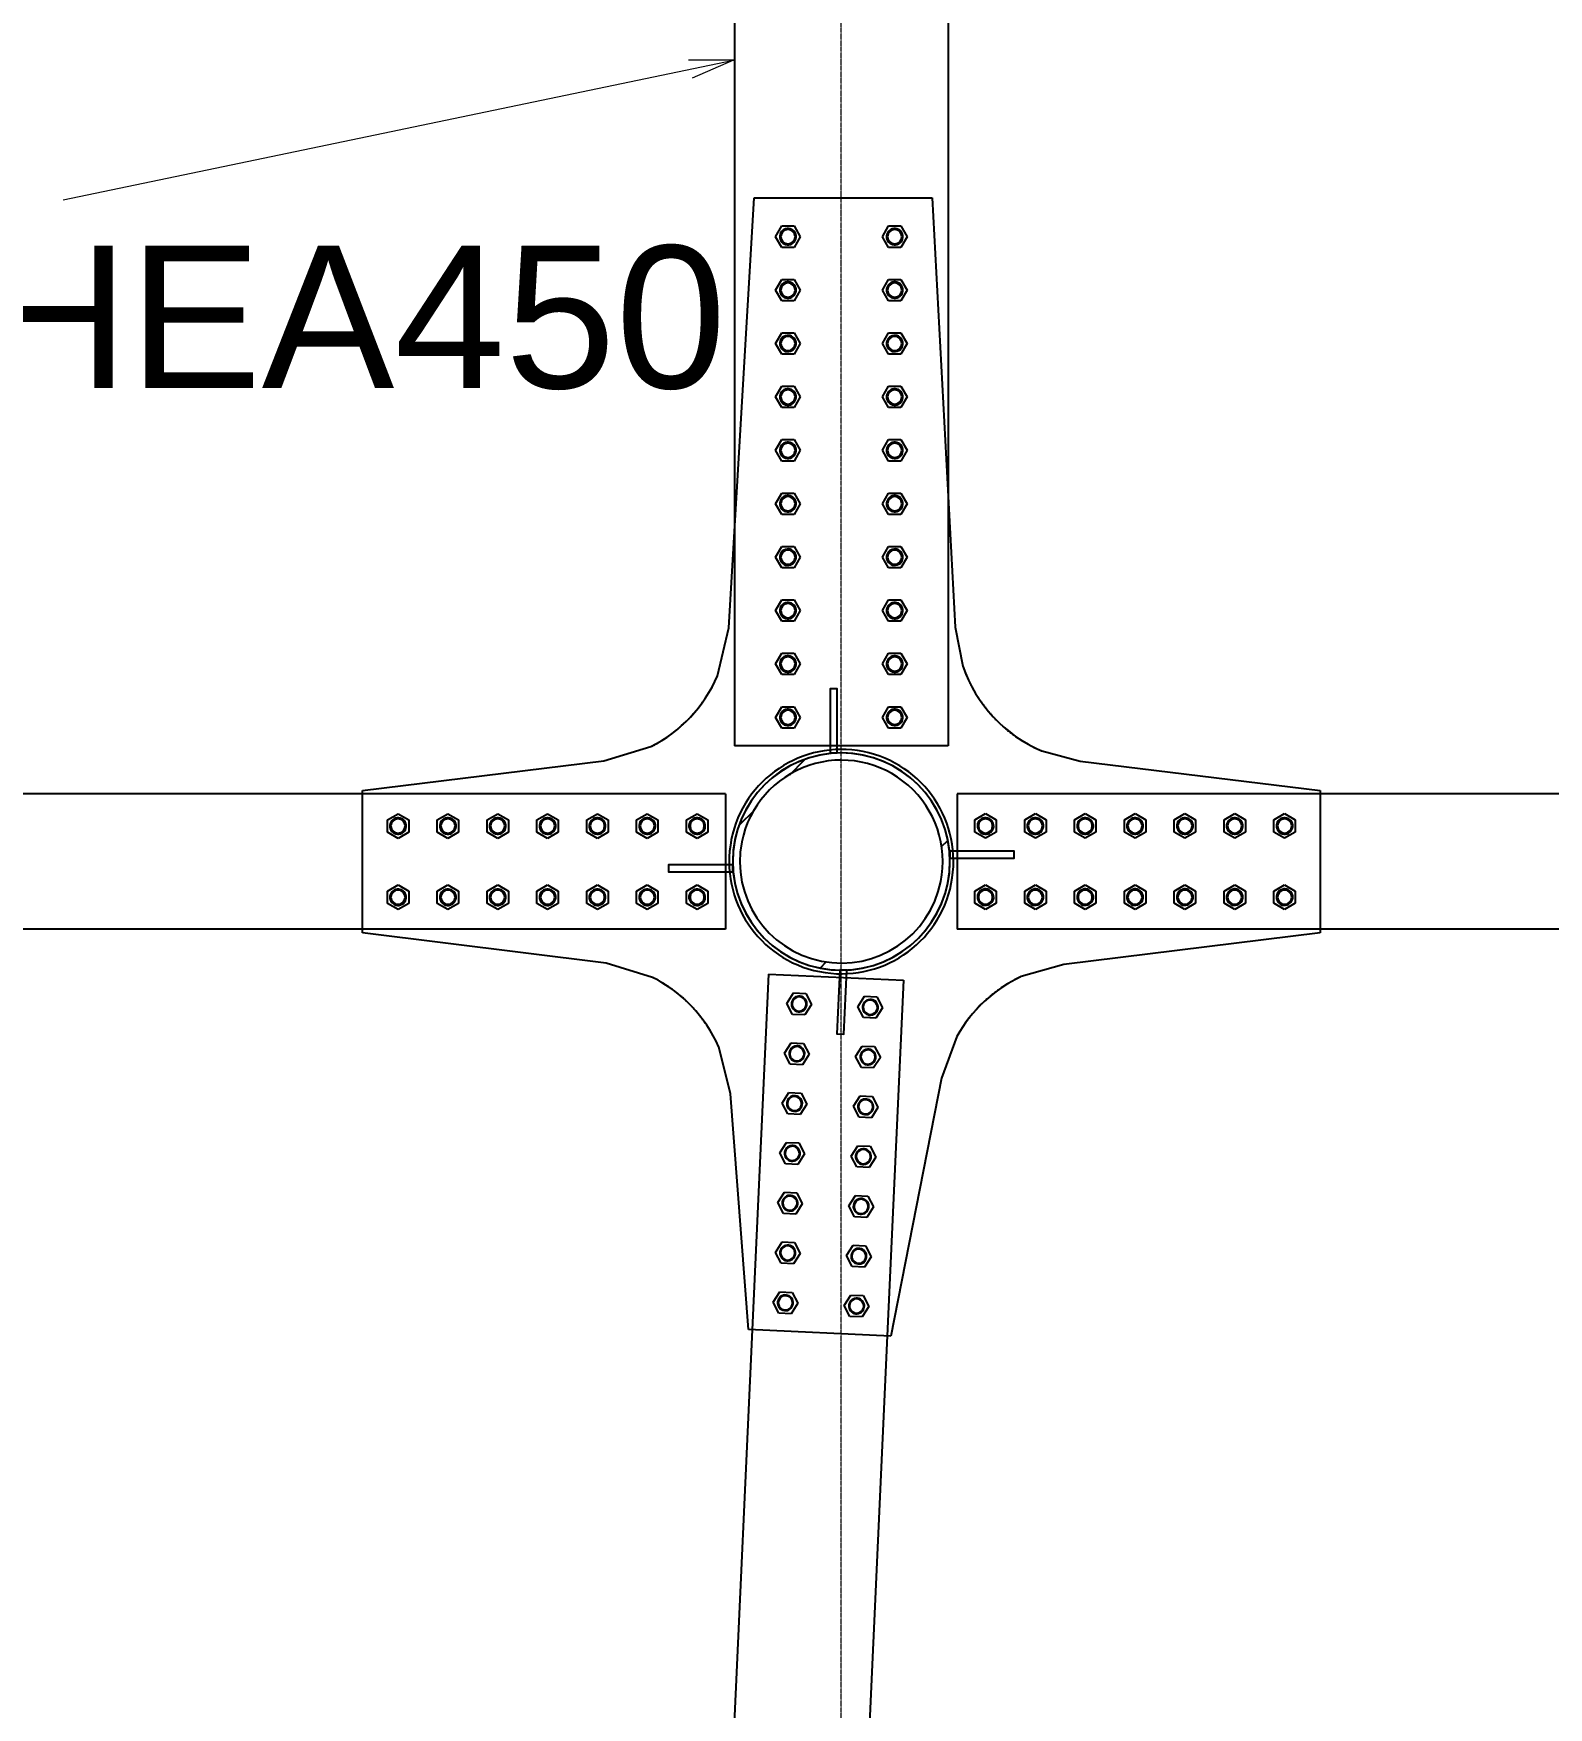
# Model space of a CAD drawing. Extents: x 7536 to 102814, y -9868 to 35131.
# Drawn here: x 80198 to 82326, y 26768 to 29118 of the extents above; entities that cross this region are included whole.
import ezdxf
from ezdxf.enums import TextEntityAlignment as Align

# ---------------------------------------------------------------- set-up
doc = ezdxf.new("R2010")
doc.units = 0
doc.header["$LTSCALE"] = 0.4
doc.linetypes.add('DXK_LINE_DOT2', pattern=[3.9198, 1.9599, -1.9599])
doc.linetypes.add('Grid Line', pattern=[3.33375, 1.905, -0.47625, 0.47625, -0.47625])
doc.layers.get('0').update_dxf_attribs({"color": 255})
for name, color, linetype, lineweight in [('E_COLUMNAS-1', 1, 'Continuous', 25), ('E_EJES-1', 8, 'Grid Line', 9), ('E_TEXTO', 3, 'Continuous', 9)]:
    doc.layers.add(name, color=color, linetype=linetype, lineweight=lineweight)
doc.layers.add('P-PLATINA', color=6, linetype='Continuous')
doc.layers.add('VIGAS', color=8, linetype='Continuous')
doc.styles.add('VERDANA', font='arial.ttf')

msp = doc.modelspace()

# ---------------------------------------------------------------- hatches: boundary and pattern name
at = {"layer": 'E_COLUMNAS-1'}
h = msp.add_hatch(dxfattribs=at)
h.set_pattern_fill('', color=256, scale=70, style=0, pattern_type=0)
h.set_pattern_definition([(45, (81481.93, 27985.31), (-157.15, 157.15), [])])
h.paths.add_polyline_path([(81484.9, 27955.6), (81481.9, 27985.3), (81473.3, 28013.9), (81459.2, 28040.3), (81440.2, 28063.4), (81417.1, 28082.4), (81390.7, 28096.5), (81362.1, 28105.1), (81332.4, 28108.1), (81302.6, 28105.1), (81274, 28096.5), (81247.6, 28082.4), (81224.5, 28063.4), (81205.6, 28040.3), (81191.5, 28013.9), (81182.8, 27985.3), (81179.9, 27955.6), (81182.8, 27925.8), (81191.5, 27897.2), (81205.6, 27870.8), (81224.5, 27847.7), (81247.6, 27828.8), (81274, 27814.7), (81302.6, 27806), (81332.4, 27803.1), (81362.1, 27806), (81390.7, 27814.7), (81417.1, 27828.8), (81440.2, 27847.7), (81459.2, 27870.8), (81473.3, 27897.2), (81481.9, 27925.8)])
h.paths.add_polyline_path([(81464, 27901), (81450.8, 27876.4), (81433.1, 27854.8), (81411.5, 27837.1), (81386.9, 27823.9), (81360.2, 27815.8), (81332.4, 27813.1), (81304.6, 27815.8), (81277.8, 27823.9), (81253.2, 27837.1), (81231.6, 27854.8), (81213.9, 27876.4), (81200.7, 27901), (81192.6, 27927.8), (81189.9, 27955.6), (81192.6, 27983.4), (81200.7, 28010.1), (81213.9, 28034.7), (81231.6, 28056.3), (81253.2, 28074), (81277.8, 28087.2), (81304.6, 28095.3), (81332.4, 28098.1), (81360.2, 28095.3), (81386.9, 28087.2), (81411.5, 28074), (81433.1, 28056.3), (81450.8, 28034.7), (81464, 28010.1), (81472.1, 27983.4), (81474.9, 27955.6), (81472.1, 27927.8)])

# ---------------------------------------------------------------- linework, layer by layer
at = {"color": 1, "linetype": 'Continuous'}
for centre, radius, start, end in [((81257.4, 28833.1), 11.5, 108, 288), ((81257.4, 28833.1), 10, 360, 180), ((81257.4, 28833.1), 11.5, 288, 108), ((81407.4, 28833.1), 11.5, 108, 288), ((81407.4, 28833.1), 10, 360, 180), ((81407.4, 28833.1), 11.5, 288, 108), ((81257.4, 28833.1), 10, 180, 360), ((81407.4, 28833.1), 10, 180, 360), ((81257.4, 28758.1), 11.5, 108, 288), ((81257.4, 28758.1), 10, 360, 180), ((81257.4, 28758.1), 10, 180, 360), ((81257.4, 28758.1), 11.5, 288, 108), ((81407.4, 28758.1), 11.5, 108, 288), ((81407.4, 28758.1), 10, 360, 180), ((81407.4, 28758.1), 10, 180, 360), ((81407.4, 28758.1), 11.5, 288, 108), ((81257.4, 28683.1), 11.5, 108, 288), ((81257.4, 28683.1), 10, 360, 180), ((81257.4, 28683.1), 10, 180, 360), ((81257.4, 28683.1), 11.5, 288, 108), ((81407.4, 28683.1), 11.5, 108, 288), ((81407.4, 28683.1), 10, 360, 180), ((81407.4, 28683.1), 10, 180, 360), ((81407.4, 28683.1), 11.5, 288, 108), ((81257.4, 28608.1), 11.5, 108, 288), ((81257.4, 28608.1), 10, 360, 180), ((81257.4, 28608.1), 10, 180, 360), ((81257.4, 28608.1), 11.5, 288, 108), ((81407.4, 28608.1), 11.5, 108, 288), ((81407.4, 28608.1), 10, 360, 180), ((81407.4, 28608.1), 10, 180, 360), ((81407.4, 28608.1), 11.5, 288, 108), ((81257.4, 28533.1), 11.5, 108, 288), ((81257.4, 28533.1), 10, 360, 180), ((81257.4, 28533.1), 11.5, 288, 108), ((81407.4, 28533.1), 11.5, 108, 288), ((81407.4, 28533.1), 10, 360, 180), ((81407.4, 28533.1), 11.5, 288, 108), ((81257.4, 28533.1), 10, 180, 360), ((81407.4, 28533.1), 10, 180, 360), ((81257.4, 28458.1), 11.5, 108, 288), ((81257.4, 28458.1), 10, 360, 180), ((81257.4, 28458.1), 11.5, 288, 108), ((81407.4, 28458.1), 11.5, 108, 288), ((81407.4, 28458.1), 10, 360, 180), ((81407.4, 28458.1), 11.5, 288, 108), ((81257.4, 28458.1), 10, 180, 360), ((81407.4, 28458.1), 10, 180, 360), ((81257.4, 28383.1), 11.5, 108, 288), ((81257.4, 28383.1), 10, 360, 180), ((81257.4, 28383.1), 10, 180, 360), ((81257.4, 28383.1), 11.5, 288, 108), ((81407.4, 28383.1), 11.5, 108, 288), ((81407.4, 28383.1), 10, 360, 180), ((81407.4, 28383.1), 10, 180, 360), ((81407.4, 28383.1), 11.5, 288, 108), ((81257.4, 28308.1), 11.5, 108, 288), ((81257.4, 28308.1), 10, 360, 180), ((81257.4, 28308.1), 10, 180, 360), ((81257.4, 28308.1), 11.5, 288, 108), ((81407.4, 28308.1), 11.5, 108, 288), ((81407.4, 28308.1), 10, 360, 180), ((81407.4, 28308.1), 10, 180, 360), ((81407.4, 28308.1), 11.5, 288, 108), ((81257.4, 28233.1), 11.5, 108, 288), ((81257.4, 28233.1), 10, 360, 180), ((81257.4, 28233.1), 10, 180, 360), ((81257.4, 28233.1), 11.5, 288, 108), ((81407.4, 28233.1), 11.5, 108, 288), ((81407.4, 28233.1), 10, 360, 180), ((81407.4, 28233.1), 10, 180, 360), ((81407.4, 28233.1), 11.5, 288, 108), ((80974.7, 28295.5), 200, 296.8759, 336.7048), ((81692, 28295.2), 200, 199.0577, 247.0433), ((81257.4, 28158.1), 11.5, 108, 288), ((81257.4, 28158.1), 10, 360, 180), ((81257.4, 28158.1), 11.5, 288, 108), ((81407.4, 28158.1), 11.5, 108, 288), ((81407.4, 28158.1), 10, 360, 180), ((81407.4, 28158.1), 11.5, 288, 108), ((81257.4, 28158.1), 10, 180, 360), ((81407.4, 28158.1), 10, 180, 360), ((80709.9, 28005.6), 11.5, 18, 198), ((80709.9, 28005.6), 11.5, 198, 18), ((80709.9, 28005.6), 10, 90, 270), ((80709.9, 28005.6), 10, 270, 90), ((80779.9, 28005.6), 11.5, 18, 198), ((80779.9, 28005.6), 11.5, 198, 18), ((80779.9, 28005.6), 10, 90, 270), ((80779.9, 28005.6), 10, 270, 90), ((80849.9, 28005.6), 11.5, 18, 198), ((80849.9, 28005.6), 11.5, 198, 18), ((80849.9, 28005.6), 10, 90, 270), ((80849.9, 28005.6), 10, 270, 90), ((80919.9, 28005.6), 11.5, 18, 198), ((80919.9, 28005.6), 11.5, 198, 18), ((80919.9, 28005.6), 10, 90, 270), ((80919.9, 28005.6), 10, 270, 90), ((80989.9, 28005.6), 11.5, 18, 198), ((80989.9, 28005.6), 11.5, 198, 18), ((80989.9, 28005.6), 10, 90, 270), ((80989.9, 28005.6), 10, 270, 90), ((81059.9, 28005.6), 11.5, 18, 198), ((81059.9, 28005.6), 11.5, 198, 18), ((81059.9, 28005.6), 10, 90, 270), ((81059.9, 28005.6), 10, 270, 90), ((81129.9, 28005.6), 11.5, 18, 198), ((81129.9, 28005.6), 11.5, 198, 18), ((81129.9, 28005.6), 10, 90, 270), ((81129.9, 28005.6), 10, 270, 90), ((81534.9, 28005.7), 11.5, 18, 198), ((81534.9, 28005.7), 11.5, 198, 18), ((81534.9, 28005.7), 10, 90, 270), ((81534.9, 28005.7), 10, 270, 90), ((81604.9, 28005.7), 11.5, 18, 198), ((81604.9, 28005.7), 11.5, 198, 18), ((81604.9, 28005.7), 10, 90, 270), ((81604.9, 28005.7), 10, 270, 90), ((81674.9, 28005.7), 11.5, 18, 198), ((81674.9, 28005.7), 11.5, 198, 18), ((81674.9, 28005.7), 10, 90, 270), ((81674.9, 28005.7), 10, 270, 90), ((81744.9, 28005.7), 11.5, 18, 198), ((81744.9, 28005.7), 11.5, 198, 18), ((81744.9, 28005.7), 10, 90, 270), ((81744.9, 28005.7), 10, 270, 90), ((81814.9, 28005.7), 11.5, 18, 198), ((81814.9, 28005.7), 11.5, 198, 18), ((81814.9, 28005.7), 10, 90, 270), ((81814.9, 28005.7), 10, 270, 90), ((81884.9, 28005.7), 11.5, 18, 198), ((81884.9, 28005.7), 11.5, 198, 18), ((81884.9, 28005.7), 10, 90, 270), ((81884.9, 28005.7), 10, 270, 90), ((81954.9, 28005.7), 11.5, 18, 198), ((81954.9, 28005.7), 11.5, 198, 18), ((81954.9, 28005.7), 10, 90, 270), ((81954.9, 28005.7), 10, 270, 90), ((80709.9, 27905.6), 11.5, 18, 198), ((80709.9, 27905.6), 11.5, 198, 18), ((80709.9, 27905.6), 10, 90, 270), ((80709.9, 27905.6), 10, 270, 90), ((80779.9, 27905.6), 11.5, 18, 198), ((80779.9, 27905.6), 11.5, 198, 18), ((80779.9, 27905.6), 10, 90, 270), ((80779.9, 27905.6), 10, 270, 90), ((80849.9, 27905.6), 11.5, 18, 198), ((80849.9, 27905.6), 11.5, 198, 18), ((80849.9, 27905.6), 10, 90, 270), ((80849.9, 27905.6), 10, 270, 90), ((80919.9, 27905.6), 11.5, 18, 198), ((80919.9, 27905.6), 11.5, 198, 18), ((80919.9, 27905.6), 10, 90, 270), ((80919.9, 27905.6), 10, 270, 90), ((80989.9, 27905.6), 11.5, 18, 198), ((80989.9, 27905.6), 11.5, 198, 18), ((80989.9, 27905.6), 10, 90, 270), ((80989.9, 27905.6), 10, 270, 90), ((81059.9, 27905.6), 11.5, 18, 198), ((81059.9, 27905.6), 11.5, 198, 18), ((81059.9, 27905.6), 10, 90, 270), ((81059.9, 27905.6), 10, 270, 90), ((81129.9, 27905.6), 11.5, 18, 198), ((81129.9, 27905.6), 11.5, 198, 18), ((81129.9, 27905.6), 10, 90, 270), ((81129.9, 27905.6), 10, 270, 90), ((81534.9, 27905.7), 11.5, 18, 198), ((81534.9, 27905.7), 11.5, 198, 18), ((81534.9, 27905.7), 10, 90, 270), ((81534.9, 27905.7), 10, 270, 90), ((81604.9, 27905.7), 11.5, 18, 198), ((81604.9, 27905.7), 11.5, 198, 18), ((81604.9, 27905.7), 10, 90, 270), ((81604.9, 27905.7), 10, 270, 90), ((81674.9, 27905.7), 11.5, 18, 198), ((81674.9, 27905.7), 11.5, 198, 18), ((81674.9, 27905.7), 10, 90, 270), ((81674.9, 27905.7), 10, 270, 90), ((81744.9, 27905.7), 11.5, 18, 198), ((81744.9, 27905.7), 11.5, 198, 18), ((81744.9, 27905.7), 10, 90, 270), ((81744.9, 27905.7), 10, 270, 90), ((81814.9, 27905.7), 11.5, 18, 198), ((81814.9, 27905.7), 11.5, 198, 18), ((81814.9, 27905.7), 10, 90, 270), ((81814.9, 27905.7), 10, 270, 90), ((81884.9, 27905.7), 11.5, 18, 198), ((81884.9, 27905.7), 11.5, 198, 18), ((81884.9, 27905.7), 10, 90, 270), ((81884.9, 27905.7), 10, 270, 90), ((81954.9, 27905.7), 11.5, 18, 198), ((81954.9, 27905.7), 11.5, 198, 18), ((81954.9, 27905.7), 10, 90, 270), ((81954.9, 27905.7), 10, 270, 90), ((80977.4, 27614.4), 200, 23.9962, 63.2602), ((81669.4, 27612.8), 200, 114.9759, 150.9091), ((81273.2, 27755.7), 11, 105.3738, 285.3738), ((81273.2, 27755.7), 10, 357.3738, 177.3738), ((81273.2, 27755.7), 11, 285.3738, 105.3738), ((81373.1, 27751.1), 11, 105.3738, 285.3738), ((81373.1, 27751.1), 11, 285.3738, 105.3738), ((81273.2, 27755.7), 10, 177.3738, 357.3738), ((81373.1, 27751.1), 10, 357.3738, 177.3738), ((81373.1, 27751.1), 10, 177.3738, 357.3738), ((81270, 27685.8), 11, 105.3738, 285.3738), ((81270, 27685.8), 10, 357.3738, 177.3738), ((81270, 27685.8), 11, 285.3738, 105.3738), ((81369.9, 27681.2), 11, 105.3738, 285.3738), ((81369.9, 27681.2), 10, 357.3738, 177.3738), ((81369.9, 27681.2), 11, 285.3738, 105.3738), ((81270, 27685.8), 10, 177.3738, 357.3738), ((81369.9, 27681.2), 10, 177.3738, 357.3738), ((81266.7, 27615.9), 11, 105.3738, 285.3738), ((81266.7, 27615.9), 10, 357.3738, 177.3738), ((81266.7, 27615.9), 11, 285.3738, 105.3738), ((81366.6, 27611.3), 11, 105.3738, 285.3738), ((81366.6, 27611.3), 10, 357.3738, 177.3738), ((81366.6, 27611.3), 11, 285.3738, 105.3738), ((81266.7, 27615.9), 10, 177.3738, 357.3738), ((81366.6, 27611.3), 10, 177.3738, 357.3738), ((81263.5, 27545.9), 11, 105.3738, 285.3738), ((81263.5, 27545.9), 10, 357.3738, 177.3738), ((81263.5, 27545.9), 11, 285.3738, 105.3738), ((81363.4, 27541.3), 11, 105.3738, 285.3738), ((81363.4, 27541.3), 10, 357.3738, 177.3738), ((81363.4, 27541.3), 11, 285.3738, 105.3738), ((81263.5, 27545.9), 10, 177.3738, 357.3738), ((81363.4, 27541.3), 10, 177.3738, 357.3738), ((81260.3, 27476), 11, 105.3738, 285.3738), ((81260.3, 27476), 10, 357.3738, 177.3738), ((81260.3, 27476), 11, 285.3738, 105.3738), ((81360.2, 27471.4), 11, 105.3738, 285.3738), ((81360.2, 27471.4), 10, 357.3738, 177.3738), ((81360.2, 27471.4), 11, 285.3738, 105.3738), ((81260.3, 27476), 10, 177.3738, 357.3738), ((81360.2, 27471.4), 10, 177.3738, 357.3738), ((81257.1, 27406.1), 11, 105.3738, 285.3738), ((81257.1, 27406.1), 10, 357.3738, 177.3738), ((81257.1, 27406.1), 11, 285.3738, 105.3738), ((81357, 27401.5), 11, 105.3738, 285.3738), ((81357, 27401.5), 10, 357.3738, 177.3738), ((81357, 27401.5), 11, 285.3738, 105.3738), ((81257.1, 27406.1), 10, 177.3738, 357.3738), ((81357, 27401.5), 10, 177.3738, 357.3738), ((81253.9, 27336.1), 11, 105.3738, 285.3738), ((81253.9, 27336.1), 10, 357.3738, 177.3738), ((81253.9, 27336.1), 11, 285.3738, 105.3738), ((81353.8, 27331.6), 11, 105.3738, 285.3738), ((81353.8, 27331.6), 10, 357.3738, 177.3738), ((81353.8, 27331.6), 11, 285.3738, 105.3738), ((81253.9, 27336.1), 10, 177.3738, 357.3738), ((81353.8, 27331.6), 10, 177.3738, 357.3738)]:
    msp.add_arc(centre, radius, start, end, dxfattribs=at)
at = {"color": 1, "linetype": 'DXK_LINE_DOT2'}
for centre, start, end in [((80974.7, 28295.5), 296.8759, 336.7048), ((81692, 28295.2), 199.0577, 247.0433), ((80977.4, 27614.4), 23.9962, 63.2602), ((81669.4, 27612.8), 114.9759, 150.9091)]:
    msp.add_arc(centre, 200, start, end, dxfattribs=at)
at = {"layer": 'E_COLUMNAS-1'}
for radius, start, end in [(157.5, 78.75, 258.75), (152.5, 11.25, 191.25), (152.5, 78.75, 258.75), (142.5, 348.75, 168.75), (157.5, 258.75, 78.75), (152.5, 258.75, 78.75), (152.5, 191.25, 11.25), (142.5, 168.75, 348.75)]:
    msp.add_arc((81332.4, 27955.6), radius, start, end, dxfattribs=at)
at = {"layer": 'E_EJES-1'}
msp.add_line((81332.4, 3740.4), (81332.4, 34230.5), dxfattribs=at)
at = {"layer": 'E_TEXTO', "color": 4}
for p, q in [((80239.5, 28884.7), (81180.9, 29081)), ((81180.9, 29081), (81117.7, 29081)), ((81180.9, 29081), (81123, 29055.8))]:
    msp.add_line(p, q, dxfattribs=at)
at = {"layer": 'P-PLATINA'}
for points in [[(81326.6, 28108.1), (81326.6, 28198.1), (81316.6, 28198.1), (81316.6, 28108.1)], [(81179.9, 27951), (81089.9, 27951), (81089.9, 27941), (81179.9, 27941)], [(81484.9, 27960.4), (81574.9, 27960.4), (81574.9, 27970.4), (81484.9, 27970.4)], [(81330.1, 27803.7), (81326, 27713.6), (81336, 27713.2), (81340.1, 27803.3)]]:
    msp.add_lwpolyline(points, close=True, dxfattribs=at)
at = {"layer": 'VIGAS'}
for p, q in [((81182.4, 29627.5), (81182.4, 28419.2)), ((81482.4, 29627.5), (81482.4, 28470.7)), ((81174.4, 28283.7), (81210, 28887.8)), ((81174.4, 28283.7), (81210, 28887.8)), ((81210, 28887.8), (81460, 28887.8)), ((81210, 28887.8), (81460, 28887.8)), ((81460, 28887.8), (81492.3, 28284.6)), ((81460, 28887.8), (81492.3, 28284.6)), ((81240, 28833.1), (81248.7, 28848.1)), ((81248.7, 28848.1), (81266, 28848.1)), ((81266, 28848.1), (81274.7, 28833.1)), ((81390, 28833.1), (81398.7, 28848.1)), ((81398.7, 28848.1), (81416, 28848.1)), ((81416, 28848.1), (81424.7, 28833.1)), ((81248.7, 28818.1), (81240, 28833.1)), ((81274.7, 28833.1), (81266, 28818.1)), ((81398.7, 28818.1), (81390, 28833.1)), ((81424.7, 28833.1), (81416, 28818.1)), ((81266, 28818.1), (81248.7, 28818.1)), ((81416, 28818.1), (81398.7, 28818.1)), ((81240, 28758.1), (81248.7, 28773.1)), ((81248.7, 28773.1), (81266, 28773.1)), ((81266, 28773.1), (81274.7, 28758.1)), ((81390, 28758.1), (81398.7, 28773.1)), ((81398.7, 28773.1), (81416, 28773.1)), ((81416, 28773.1), (81424.7, 28758.1)), ((81248.7, 28743.1), (81240, 28758.1)), ((81274.7, 28758.1), (81266, 28743.1)), ((81398.7, 28743.1), (81390, 28758.1)), ((81424.7, 28758.1), (81416, 28743.1)), ((81266, 28743.1), (81248.7, 28743.1)), ((81416, 28743.1), (81398.7, 28743.1)), ((81240, 28683.1), (81248.7, 28698.1)), ((81248.7, 28668.1), (81240, 28683.1)), ((81248.7, 28698.1), (81266, 28698.1)), ((81266, 28698.1), (81274.7, 28683.1)), ((81274.7, 28683.1), (81266, 28668.1)), ((81390, 28683.1), (81398.7, 28698.1)), ((81398.7, 28668.1), (81390, 28683.1)), ((81398.7, 28698.1), (81416, 28698.1)), ((81416, 28698.1), (81424.7, 28683.1)), ((81424.7, 28683.1), (81416, 28668.1)), ((81266, 28668.1), (81248.7, 28668.1)), ((81416, 28668.1), (81398.7, 28668.1)), ((81240, 28608.1), (81248.7, 28623.1)), ((81248.7, 28593.1), (81240, 28608.1)), ((81248.7, 28623.1), (81266, 28623.1)), ((81266, 28623.1), (81274.7, 28608.1)), ((81274.7, 28608.1), (81266, 28593.1)), ((81390, 28608.1), (81398.7, 28623.1)), ((81398.7, 28593.1), (81390, 28608.1)), ((81398.7, 28623.1), (81416, 28623.1)), ((81416, 28623.1), (81424.7, 28608.1)), ((81424.7, 28608.1), (81416, 28593.1)), ((81266, 28593.1), (81248.7, 28593.1)), ((81416, 28593.1), (81398.7, 28593.1)), ((81240, 28533.1), (81248.7, 28548.1)), ((81248.7, 28548.1), (81266, 28548.1)), ((81266, 28548.1), (81274.7, 28533.1)), ((81390, 28533.1), (81398.7, 28548.1)), ((81398.7, 28548.1), (81416, 28548.1)), ((81416, 28548.1), (81424.7, 28533.1)), ((81248.7, 28518.1), (81240, 28533.1)), ((81266, 28518.1), (81248.7, 28518.1)), ((81274.7, 28533.1), (81266, 28518.1)), ((81398.7, 28518.1), (81390, 28533.1)), ((81416, 28518.1), (81398.7, 28518.1)), ((81424.7, 28533.1), (81416, 28518.1)), ((81240, 28458.1), (81248.7, 28473.1)), ((81248.7, 28473.1), (81266, 28473.1)), ((81266, 28473.1), (81274.7, 28458.1)), ((81390, 28458.1), (81398.7, 28473.1)), ((81398.7, 28473.1), (81416, 28473.1)), ((81416, 28473.1), (81424.7, 28458.1)), ((81482.4, 28470.7), (81482.4, 28118.1)), ((81248.7, 28443.1), (81240, 28458.1)), ((81266, 28443.1), (81248.7, 28443.1)), ((81274.7, 28458.1), (81266, 28443.1)), ((81398.7, 28443.1), (81390, 28458.1)), ((81416, 28443.1), (81398.7, 28443.1)), ((81424.7, 28458.1), (81416, 28443.1)), ((81182.4, 28419.2), (81182.4, 28118.1)), ((81240, 28383.1), (81248.7, 28398.1)), ((81248.7, 28398.1), (81266, 28398.1)), ((81266, 28398.1), (81274.7, 28383.1)), ((81390, 28383.1), (81398.7, 28398.1)), ((81398.7, 28398.1), (81416, 28398.1)), ((81416, 28398.1), (81424.7, 28383.1)), ((81248.7, 28368.1), (81240, 28383.1)), ((81274.7, 28383.1), (81266, 28368.1)), ((81398.7, 28368.1), (81390, 28383.1)), ((81424.7, 28383.1), (81416, 28368.1)), ((81266, 28368.1), (81248.7, 28368.1)), ((81416, 28368.1), (81398.7, 28368.1)), ((81240, 28308.1), (81248.7, 28323.1)), ((81248.7, 28293.1), (81240, 28308.1)), ((81248.7, 28323.1), (81266, 28323.1)), ((81266, 28323.1), (81274.7, 28308.1)), ((81274.7, 28308.1), (81266, 28293.1)), ((81390, 28308.1), (81398.7, 28323.1)), ((81398.7, 28293.1), (81390, 28308.1)), ((81398.7, 28323.1), (81416, 28323.1)), ((81416, 28323.1), (81424.7, 28308.1)), ((81424.7, 28308.1), (81416, 28293.1)), ((81158.4, 28216.4), (81174.4, 28283.7)), ((81158.4, 28216.4), (81174.4, 28283.7)), ((81266, 28293.1), (81248.7, 28293.1)), ((81416, 28293.1), (81398.7, 28293.1)), ((81492.3, 28284.6), (81503, 28229.9)), ((81492.3, 28284.6), (81503, 28229.9)), ((81240, 28233.1), (81248.7, 28248.1)), ((81248.7, 28218.1), (81240, 28233.1)), ((81248.7, 28248.1), (81266, 28248.1)), ((81266, 28248.1), (81274.7, 28233.1)), ((81274.7, 28233.1), (81266, 28218.1)), ((81390, 28233.1), (81398.7, 28248.1)), ((81398.7, 28218.1), (81390, 28233.1)), ((81398.7, 28248.1), (81416, 28248.1)), ((81416, 28248.1), (81424.7, 28233.1)), ((81424.7, 28233.1), (81416, 28218.1)), ((81266, 28218.1), (81248.7, 28218.1)), ((81416, 28218.1), (81398.7, 28218.1)), ((81240, 28158.1), (81248.7, 28173.1)), ((81248.7, 28173.1), (81266, 28173.1)), ((81266, 28173.1), (81274.7, 28158.1)), ((81390, 28158.1), (81398.7, 28173.1)), ((81398.7, 28173.1), (81416, 28173.1)), ((81416, 28173.1), (81424.7, 28158.1)), ((81248.7, 28143.1), (81240, 28158.1)), ((81266, 28143.1), (81248.7, 28143.1)), ((81274.7, 28158.1), (81266, 28143.1)), ((81398.7, 28143.1), (81390, 28158.1)), ((81416, 28143.1), (81398.7, 28143.1)), ((81424.7, 28158.1), (81416, 28143.1)), ((80999, 28097), (81065.1, 28117.1)), ((80999, 28097), (81065.1, 28117.1)), ((81482.4, 28118.1), (81182.4, 28118.1)), ((80659.9, 28055.6), (80999, 28097)), ((80659.9, 28055.6), (80999, 28097)), ((81614, 28111.1), (81667.8, 28096.7)), ((81614, 28111.1), (81667.8, 28096.7)), ((81667.8, 28096.7), (82004.9, 28055.6)), ((81667.8, 28096.7), (82004.9, 28055.6)), ((80659.9, 28050.7), (73504.9, 28050.7)), ((80659.9, 27855.6), (80659.9, 28055.6)), ((80659.9, 27855.6), (80659.9, 28055.6)), ((81169.9, 28050.7), (80659.9, 28050.7)), ((81169.9, 28050.7), (81169.9, 27860.7)), ((81494.9, 28050.7), (81494.9, 27860.7)), ((82004.9, 28050.7), (81494.9, 28050.7)), ((82004.9, 28055.6), (82004.9, 27855.6)), ((82004.9, 28055.6), (82004.9, 27855.6)), ((85202.6, 28050.7), (82004.9, 28050.7)), ((80694.9, 28014.2), (80709.9, 28022.9)), ((80709.9, 28022.9), (80724.9, 28014.2)), ((80764.9, 28014.2), (80779.9, 28022.9)), ((80779.9, 28022.9), (80794.9, 28014.2)), ((80834.9, 28014.2), (80849.9, 28022.9)), ((80849.9, 28022.9), (80864.9, 28014.2)), ((80904.9, 28014.2), (80919.9, 28022.9)), ((80919.9, 28022.9), (80934.9, 28014.2)), ((80974.9, 28014.2), (80989.9, 28022.9)), ((80989.9, 28022.9), (81004.9, 28014.2)), ((81044.9, 28014.2), (81059.9, 28022.9)), ((81059.9, 28022.9), (81074.9, 28014.2)), ((81114.9, 28014.2), (81129.9, 28022.9)), ((81129.9, 28022.9), (81144.9, 28014.2)), ((81519.9, 28014.3), (81534.9, 28023)), ((81534.9, 28023), (81549.9, 28014.3)), ((81589.9, 28014.3), (81604.9, 28023)), ((81604.9, 28023), (81619.9, 28014.3)), ((81659.9, 28014.3), (81674.9, 28023)), ((81674.9, 28023), (81689.9, 28014.3)), ((81729.9, 28014.3), (81744.9, 28023)), ((81744.9, 28023), (81759.9, 28014.3)), ((81799.9, 28014.3), (81814.9, 28023)), ((81814.9, 28023), (81829.9, 28014.3)), ((81869.9, 28014.3), (81884.9, 28023)), ((81884.9, 28023), (81899.9, 28014.3)), ((81939.9, 28014.3), (81954.9, 28023)), ((81954.9, 28023), (81969.9, 28014.3)), ((80694.9, 27996.9), (80694.9, 28014.2)), ((80709.9, 27988.2), (80694.9, 27996.9)), ((80724.9, 27996.9), (80709.9, 27988.2)), ((80724.9, 28014.2), (80724.9, 27996.9)), ((80764.9, 27996.9), (80764.9, 28014.2)), ((80779.9, 27988.2), (80764.9, 27996.9)), ((80794.9, 27996.9), (80779.9, 27988.2)), ((80794.9, 28014.2), (80794.9, 27996.9)), ((80834.9, 27996.9), (80834.9, 28014.2)), ((80849.9, 27988.2), (80834.9, 27996.9)), ((80864.9, 27996.9), (80849.9, 27988.2)), ((80864.9, 28014.2), (80864.9, 27996.9)), ((80904.9, 27996.9), (80904.9, 28014.2)), ((80919.9, 27988.2), (80904.9, 27996.9)), ((80934.9, 27996.9), (80919.9, 27988.2)), ((80934.9, 28014.2), (80934.9, 27996.9)), ((80974.9, 27996.9), (80974.9, 28014.2)), ((80989.9, 27988.2), (80974.9, 27996.9)), ((81004.9, 27996.9), (80989.9, 27988.2)), ((81004.9, 28014.2), (81004.9, 27996.9)), ((81044.9, 27996.9), (81044.9, 28014.2)), ((81059.9, 27988.2), (81044.9, 27996.9)), ((81074.9, 27996.9), (81059.9, 27988.2)), ((81074.9, 28014.2), (81074.9, 27996.9)), ((81114.9, 27996.9), (81114.9, 28014.2)), ((81129.9, 27988.2), (81114.9, 27996.9)), ((81144.9, 27996.9), (81129.9, 27988.2)), ((81144.9, 28014.2), (81144.9, 27996.9)), ((81519.9, 27997), (81519.9, 28014.3)), ((81534.9, 27988.3), (81519.9, 27997)), ((81549.9, 27997), (81534.9, 27988.3)), ((81549.9, 28014.3), (81549.9, 27997)), ((81589.9, 27997), (81589.9, 28014.3)), ((81604.9, 27988.3), (81589.9, 27997)), ((81619.9, 27997), (81604.9, 27988.3)), ((81619.9, 28014.3), (81619.9, 27997)), ((81659.9, 27997), (81659.9, 28014.3)), ((81674.9, 27988.3), (81659.9, 27997)), ((81689.9, 27997), (81674.9, 27988.3)), ((81689.9, 28014.3), (81689.9, 27997)), ((81729.9, 27997), (81729.9, 28014.3)), ((81744.9, 27988.3), (81729.9, 27997)), ((81759.9, 27997), (81744.9, 27988.3)), ((81759.9, 28014.3), (81759.9, 27997)), ((81799.9, 27997), (81799.9, 28014.3)), ((81814.9, 27988.3), (81799.9, 27997)), ((81829.9, 27997), (81814.9, 27988.3)), ((81829.9, 28014.3), (81829.9, 27997)), ((81869.9, 27997), (81869.9, 28014.3)), ((81884.9, 27988.3), (81869.9, 27997)), ((81899.9, 27997), (81884.9, 27988.3)), ((81899.9, 28014.3), (81899.9, 27997)), ((81939.9, 27997), (81939.9, 28014.3)), ((81954.9, 27988.3), (81939.9, 27997)), ((81969.9, 27997), (81954.9, 27988.3)), ((81969.9, 28014.3), (81969.9, 27997)), ((80694.9, 27914.2), (80709.9, 27922.9)), ((80694.9, 27896.9), (80694.9, 27914.2)), ((80709.9, 27922.9), (80724.9, 27914.2)), ((80724.9, 27914.2), (80724.9, 27896.9)), ((80764.9, 27914.2), (80779.9, 27922.9)), ((80764.9, 27896.9), (80764.9, 27914.2)), ((80779.9, 27922.9), (80794.9, 27914.2)), ((80794.9, 27914.2), (80794.9, 27896.9)), ((80834.9, 27914.2), (80849.9, 27922.9)), ((80834.9, 27896.9), (80834.9, 27914.2)), ((80849.9, 27922.9), (80864.9, 27914.2)), ((80864.9, 27914.2), (80864.9, 27896.9)), ((80904.9, 27914.2), (80919.9, 27922.9)), ((80904.9, 27896.9), (80904.9, 27914.2)), ((80919.9, 27922.9), (80934.9, 27914.2)), ((80934.9, 27914.2), (80934.9, 27896.9)), ((80974.9, 27914.2), (80989.9, 27922.9)), ((80974.9, 27896.9), (80974.9, 27914.2)), ((80989.9, 27922.9), (81004.9, 27914.2)), ((81004.9, 27914.2), (81004.9, 27896.9)), ((81044.9, 27914.2), (81059.9, 27922.9)), ((81044.9, 27896.9), (81044.9, 27914.2)), ((81059.9, 27922.9), (81074.9, 27914.2)), ((81074.9, 27914.2), (81074.9, 27896.9)), ((81114.9, 27914.2), (81129.9, 27922.9)), ((81114.9, 27896.9), (81114.9, 27914.2)), ((81129.9, 27922.9), (81144.9, 27914.2)), ((81144.9, 27914.2), (81144.9, 27896.9)), ((81519.9, 27914.3), (81534.9, 27923)), ((81519.9, 27897), (81519.9, 27914.3)), ((81534.9, 27923), (81549.9, 27914.3)), ((81549.9, 27914.3), (81549.9, 27897)), ((81589.9, 27914.3), (81604.9, 27923)), ((81589.9, 27897), (81589.9, 27914.3)), ((81604.9, 27923), (81619.9, 27914.3)), ((81619.9, 27914.3), (81619.9, 27897)), ((81659.9, 27914.3), (81674.9, 27923)), ((81659.9, 27897), (81659.9, 27914.3)), ((81674.9, 27923), (81689.9, 27914.3)), ((81689.9, 27914.3), (81689.9, 27897)), ((81729.9, 27914.3), (81744.9, 27923)), ((81729.9, 27897), (81729.9, 27914.3)), ((81744.9, 27923), (81759.9, 27914.3)), ((81759.9, 27914.3), (81759.9, 27897)), ((81799.9, 27914.3), (81814.9, 27923)), ((81799.9, 27897), (81799.9, 27914.3)), ((81814.9, 27923), (81829.9, 27914.3)), ((81829.9, 27914.3), (81829.9, 27897)), ((81869.9, 27914.3), (81884.9, 27923)), ((81869.9, 27897), (81869.9, 27914.3)), ((81884.9, 27923), (81899.9, 27914.3)), ((81899.9, 27914.3), (81899.9, 27897)), ((81939.9, 27914.3), (81954.9, 27923)), ((81939.9, 27897), (81939.9, 27914.3)), ((81954.9, 27923), (81969.9, 27914.3)), ((81969.9, 27914.3), (81969.9, 27897)), ((80709.9, 27888.2), (80694.9, 27896.9)), ((80724.9, 27896.9), (80709.9, 27888.2)), ((80779.9, 27888.2), (80764.9, 27896.9)), ((80794.9, 27896.9), (80779.9, 27888.2)), ((80849.9, 27888.2), (80834.9, 27896.9)), ((80864.9, 27896.9), (80849.9, 27888.2)), ((80919.9, 27888.2), (80904.9, 27896.9)), ((80934.9, 27896.9), (80919.9, 27888.2)), ((80989.9, 27888.2), (80974.9, 27896.9)), ((81004.9, 27896.9), (80989.9, 27888.2)), ((81059.9, 27888.2), (81044.9, 27896.9)), ((81074.9, 27896.9), (81059.9, 27888.2)), ((81129.9, 27888.2), (81114.9, 27896.9)), ((81144.9, 27896.9), (81129.9, 27888.2)), ((81534.9, 27888.3), (81519.9, 27897)), ((81549.9, 27897), (81534.9, 27888.3)), ((81604.9, 27888.3), (81589.9, 27897)), ((81619.9, 27897), (81604.9, 27888.3)), ((81674.9, 27888.3), (81659.9, 27897)), ((81689.9, 27897), (81674.9, 27888.3)), ((81744.9, 27888.3), (81729.9, 27897)), ((81759.9, 27897), (81744.9, 27888.3)), ((81814.9, 27888.3), (81799.9, 27897)), ((81829.9, 27897), (81814.9, 27888.3)), ((81884.9, 27888.3), (81869.9, 27897)), ((81899.9, 27897), (81884.9, 27888.3)), ((81954.9, 27888.3), (81939.9, 27897)), ((81969.9, 27897), (81954.9, 27888.3)), ((80659.9, 27860.7), (73504.9, 27860.7)), ((81169.9, 27860.7), (80659.9, 27860.7)), ((81002.2, 27812.9), (80659.9, 27855.6)), ((81002.2, 27812.9), (80659.9, 27855.6)), ((82004.9, 27860.7), (81494.9, 27860.7)), ((82004.9, 27855.6), (81645, 27811.3)), ((82004.9, 27855.6), (81645, 27811.3)), ((85202.6, 27860.7), (82004.9, 27860.7)), ((81067.4, 27793), (81002.2, 27812.9)), ((81067.4, 27793), (81002.2, 27812.9)), ((81645, 27811.3), (81584.9, 27794.1)), ((81645, 27811.3), (81584.9, 27794.1)), ((81230, 27797.7), (81207.2, 27298.2)), ((81230, 27797.7), (81419.8, 27789)), ((81419.8, 27789), (81397, 27289.6)), ((81255.9, 27756.5), (81265.2, 27771.1)), ((81265.2, 27771.1), (81282.5, 27770.3)), ((81282.5, 27770.3), (81290.5, 27754.9)), ((81355.8, 27751.9), (81365.1, 27766.5)), ((81365.1, 27766.5), (81382.4, 27765.7)), ((81382.4, 27765.7), (81390.4, 27750.3)), ((81263.8, 27741.1), (81255.9, 27756.5)), ((81281.1, 27740.3), (81263.8, 27741.1)), ((81290.5, 27754.9), (81281.1, 27740.3)), ((81363.7, 27736.5), (81355.8, 27751.9)), ((81390.4, 27750.3), (81381, 27735.7)), ((81381, 27735.7), (81363.7, 27736.5)), ((81176.9, 27629.6), (81160.2, 27695.7)), ((81176.9, 27629.6), (81160.2, 27695.7)), ((81252.7, 27686.6), (81262, 27701.2)), ((81262, 27701.2), (81279.3, 27700.4)), ((81279.3, 27700.4), (81287.3, 27685)), ((81352.5, 27682), (81361.9, 27696.6)), ((81361.9, 27696.6), (81379.2, 27695.8)), ((81379.2, 27695.8), (81387.2, 27680.4)), ((81494.6, 27710), (81473.1, 27651.4)), ((81494.6, 27710), (81473.1, 27651.4)), ((81260.6, 27671.2), (81252.7, 27686.6)), ((81277.9, 27670.4), (81260.6, 27671.2)), ((81287.3, 27685), (81277.9, 27670.4)), ((81360.5, 27666.6), (81352.5, 27682)), ((81387.2, 27680.4), (81377.8, 27665.8)), ((81377.8, 27665.8), (81360.5, 27666.6)), ((81473.1, 27651.4), (81401.9, 27289.3)), ((81473.1, 27651.4), (81401.9, 27289.3)), ((81202.1, 27298.5), (81176.9, 27629.6)), ((81202.1, 27298.5), (81176.9, 27629.6)), ((81249.4, 27616.6), (81258.8, 27631.2)), ((81258.8, 27631.2), (81276.1, 27630.4)), ((81276.1, 27630.4), (81284.1, 27615.1)), ((81349.3, 27612.1), (81358.7, 27626.7)), ((81358.7, 27626.7), (81376, 27625.9)), ((81376, 27625.9), (81383.9, 27610.5)), ((81257.4, 27601.3), (81249.4, 27616.6)), ((81274.7, 27600.5), (81257.4, 27601.3)), ((81284.1, 27615.1), (81274.7, 27600.5)), ((81357.3, 27596.7), (81349.3, 27612.1)), ((81374.6, 27595.9), (81357.3, 27596.7)), ((81383.9, 27610.5), (81374.6, 27595.9)), ((81246.2, 27546.7), (81255.6, 27561.3)), ((81255.6, 27561.3), (81272.9, 27560.5)), ((81272.9, 27560.5), (81280.8, 27545.1)), ((81346.1, 27542.1), (81355.5, 27556.7)), ((81355.5, 27556.7), (81372.8, 27555.9)), ((81372.8, 27555.9), (81380.7, 27540.6)), ((81254.2, 27531.3), (81246.2, 27546.7)), ((81271.5, 27530.5), (81254.2, 27531.3)), ((81280.8, 27545.1), (81271.5, 27530.5)), ((81354.1, 27526.8), (81346.1, 27542.1)), ((81371.4, 27526), (81354.1, 27526.8)), ((81380.7, 27540.6), (81371.4, 27526)), ((81243, 27476.8), (81252.4, 27491.4)), ((81252.4, 27491.4), (81269.7, 27490.6)), ((81269.7, 27490.6), (81277.6, 27475.2)), ((81342.9, 27472.2), (81352.3, 27486.8)), ((81352.3, 27486.8), (81369.6, 27486)), ((81369.6, 27486), (81377.5, 27470.6)), ((81251, 27461.4), (81243, 27476.8)), ((81268.3, 27460.6), (81251, 27461.4)), ((81277.6, 27475.2), (81268.3, 27460.6)), ((81350.9, 27456.8), (81342.9, 27472.2)), ((81368.2, 27456), (81350.9, 27456.8)), ((81377.5, 27470.6), (81368.2, 27456)), ((81239.8, 27406.9), (81249.2, 27421.5)), ((81249.2, 27421.5), (81266.5, 27420.7)), ((81266.5, 27420.7), (81274.4, 27405.3)), ((81339.7, 27402.3), (81349.1, 27416.9)), ((81349.1, 27416.9), (81366.4, 27416.1)), ((81366.4, 27416.1), (81374.3, 27400.7)), ((81247.8, 27391.5), (81239.8, 27406.9)), ((81265.1, 27390.7), (81247.8, 27391.5)), ((81274.4, 27405.3), (81265.1, 27390.7)), ((81347.7, 27386.9), (81339.7, 27402.3)), ((81365, 27386.1), (81347.7, 27386.9)), ((81374.3, 27400.7), (81365, 27386.1)), ((81236.6, 27336.9), (81246, 27351.5)), ((81246, 27351.5), (81263.3, 27350.7)), ((81263.3, 27350.7), (81271.2, 27335.4)), ((81336.5, 27332.4), (81345.9, 27346.9)), ((81345.9, 27346.9), (81363.2, 27346.2)), ((81363.2, 27346.2), (81371.1, 27330.8)), ((81244.6, 27321.6), (81236.6, 27336.9)), ((81261.9, 27320.8), (81244.6, 27321.6)), ((81271.2, 27335.4), (81261.9, 27320.8)), ((81344.5, 27317), (81336.5, 27332.4)), ((81361.8, 27316.2), (81344.5, 27317)), ((81371.1, 27330.8), (81361.8, 27316.2)), ((81207.2, 27298.2), (81049.6, 23855.4)), ((81401.9, 27289.3), (81202.1, 27298.5)), ((81401.9, 27289.3), (81202.1, 27298.5)), ((81397, 27289.6), (81239.8, 23855.4))]:
    msp.add_line(p, q, dxfattribs=at)

# ---------------------------------------------------------------- texts
at = {"layer": 'E_TEXTO', "style": 'VERDANA'}
msp.add_text('b/136-HEA450', height=200, dxfattribs=at).set_placement((80254.5, 28620.4), align=Align.CENTER)

doc.saveas('drawing.dxf')
